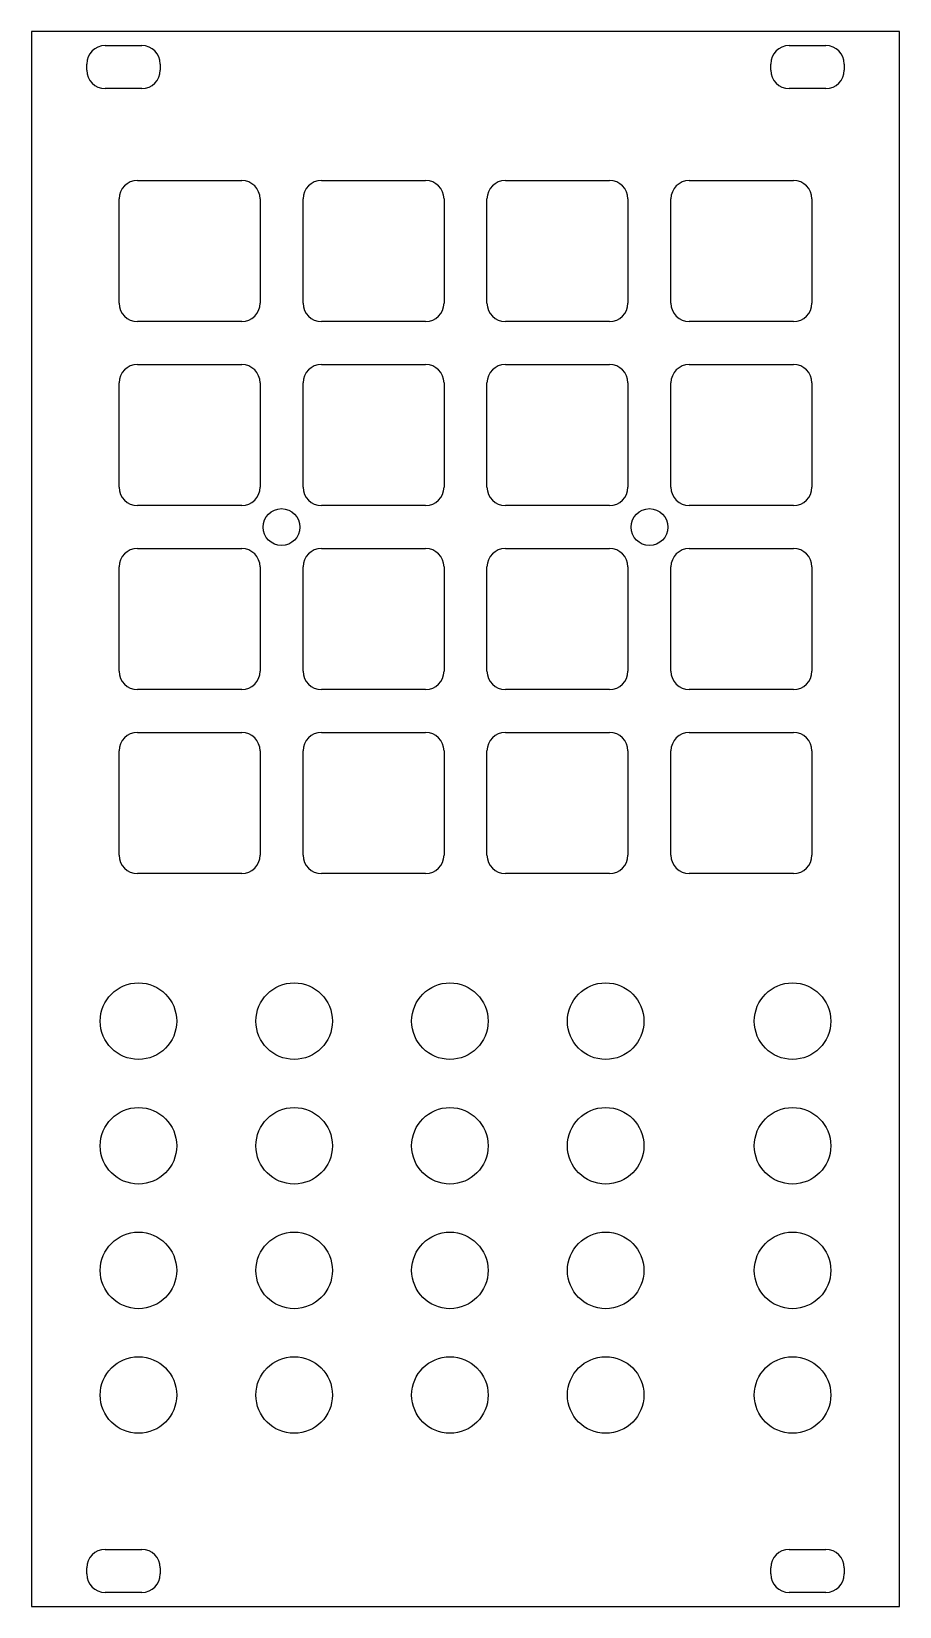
# Model space of a CAD drawing. Header units: millimetres. Extents: x 0 to 71, y 0 to 128.
import ezdxf

# ---------------------------------------------------------------- set-up
doc = ezdxf.new("R2010")
doc.units = ezdxf.units.MM
doc.layers.add('Kontur', color=7, linetype='CONTINUOUS')

msp = doc.modelspace()

# ---------------------------------------------------------------- linework, layer by layer
at = {"layer": 'Kontur', "color": 7, "linetype": 'CONTINUOUS'}
for p, q in [((70.78, 128.4), (0, 128.4)), ((0, 128.4), (0, 128.4)), ((0, 128.4), (0, 0)), ((70.78, 0), (70.78, 128.4)), ((70.78, 128.4), (70.78, 128.4)), ((6, 127.25), (9, 127.25)), ((61.78, 127.25), (64.78, 127.25)), ((4.5, 125.25), (4.5, 125.75)), ((10.5, 125.75), (10.5, 125.25)), ((60.28, 125.25), (60.28, 125.75)), ((66.28, 125.75), (66.28, 125.25)), ((9, 123.75), (6, 123.75)), ((64.78, 123.75), (61.78, 123.75)), ((8.64, 116.25), (17.14, 116.25)), ((23.64, 116.25), (32.14, 116.25)), ((38.64, 116.25), (47.14, 116.25)), ((53.64, 116.25), (62.14, 116.25)), ((7.14, 106.25), (7.14, 114.75)), ((18.64, 114.75), (18.64, 106.25)), ((22.14, 106.25), (22.14, 114.75)), ((33.64, 114.75), (33.64, 106.25)), ((37.14, 106.25), (37.14, 114.75)), ((48.64, 114.75), (48.64, 106.25)), ((52.14, 106.25), (52.14, 114.75)), ((63.64, 114.75), (63.64, 106.25)), ((17.14, 104.75), (8.64, 104.75)), ((32.14, 104.75), (23.64, 104.75)), ((47.14, 104.75), (38.64, 104.75)), ((62.14, 104.75), (53.64, 104.75)), ((8.64, 101.25), (17.14, 101.25)), ((23.64, 101.25), (32.14, 101.25)), ((38.64, 101.25), (47.14, 101.25)), ((53.64, 101.25), (62.14, 101.25)), ((7.14, 91.25), (7.14, 99.75)), ((18.64, 99.75), (18.64, 91.25)), ((22.14, 91.25), (22.14, 99.75)), ((33.64, 99.75), (33.64, 91.25)), ((37.14, 91.25), (37.14, 99.75)), ((48.64, 99.75), (48.64, 91.25)), ((52.14, 91.25), (52.14, 99.75)), ((63.64, 99.75), (63.64, 91.25)), ((17.14, 89.75), (8.64, 89.75)), ((32.14, 89.75), (23.64, 89.75)), ((47.14, 89.75), (38.64, 89.75)), ((62.14, 89.75), (53.64, 89.75)), ((8.64, 86.25), (17.14, 86.25)), ((23.64, 86.25), (32.14, 86.25)), ((38.64, 86.25), (47.14, 86.25)), ((53.64, 86.25), (62.14, 86.25)), ((7.14, 76.25), (7.14, 84.75)), ((18.64, 84.75), (18.64, 76.25)), ((22.14, 76.25), (22.14, 84.75)), ((33.64, 84.75), (33.64, 76.25)), ((37.14, 76.25), (37.14, 84.75)), ((48.64, 84.75), (48.64, 76.25)), ((52.14, 76.25), (52.14, 84.75)), ((63.64, 84.75), (63.64, 76.25)), ((17.14, 74.75), (8.64, 74.75)), ((32.14, 74.75), (23.64, 74.75)), ((47.14, 74.75), (38.64, 74.75)), ((62.14, 74.75), (53.64, 74.75)), ((8.64, 71.25), (17.14, 71.25)), ((23.64, 71.25), (32.14, 71.25)), ((38.64, 71.25), (47.14, 71.25)), ((53.64, 71.25), (62.14, 71.25)), ((7.14, 61.25), (7.14, 69.75)), ((18.64, 69.75), (18.64, 61.25)), ((22.14, 61.25), (22.14, 69.75)), ((33.64, 69.75), (33.64, 61.25)), ((37.14, 61.25), (37.14, 69.75)), ((48.64, 69.75), (48.64, 61.25)), ((52.14, 61.25), (52.14, 69.75)), ((63.64, 69.75), (63.64, 61.25)), ((17.14, 59.75), (8.64, 59.75)), ((32.14, 59.75), (23.64, 59.75)), ((47.14, 59.75), (38.64, 59.75)), ((62.14, 59.75), (53.64, 59.75)), ((6, 4.65), (9, 4.65)), ((61.78, 4.65), (64.78, 4.65)), ((4.5, 2.65), (4.5, 3.15)), ((10.5, 3.15), (10.5, 2.65)), ((60.28, 2.65), (60.28, 3.15)), ((66.28, 3.15), (66.28, 2.65)), ((0, 0), (0, 0)), ((0, 0), (70.78, 0)), ((9, 1.15), (6, 1.15)), ((64.78, 1.15), (61.78, 1.15)), ((70.78, 0), (70.78, 0))]:
    msp.add_line(p, q, dxfattribs=at)
for centre, radius in [((20.39, 88), 1.5), ((50.39, 88), 1.5), ((8.72, 47.72), 3.12), ((21.42, 47.72), 3.12), ((34.12, 47.72), 3.12), ((46.82, 47.72), 3.12), ((62.06, 47.72), 3.12), ((8.72, 37.56), 3.12), ((21.42, 37.56), 3.12), ((34.12, 37.56), 3.12), ((46.82, 37.56), 3.12), ((62.06, 37.56), 3.12), ((8.72, 27.4), 3.12), ((21.42, 27.4), 3.12), ((34.12, 27.4), 3.12), ((46.82, 27.4), 3.12), ((62.06, 27.4), 3.12), ((8.72, 17.24), 3.12), ((21.42, 17.24), 3.12), ((34.12, 17.24), 3.12), ((46.82, 17.24), 3.12), ((62.06, 17.24), 3.12)]:
    msp.add_circle(centre, radius, dxfattribs=at)
for centre, start, end in [((6, 125.75), 450, 180), ((9, 125.75), 360, 90), ((61.78, 125.75), 450, 180), ((64.78, 125.75), 360, 90), ((6, 125.25), 180, -90), ((9, 125.25), 270, 0), ((61.78, 125.25), 180, -90), ((64.78, 125.25), 270, 0), ((8.64, 114.75), 450, 180), ((17.14, 114.75), 360, 90), ((23.64, 114.75), 450, 180), ((32.14, 114.75), 360, 90), ((38.64, 114.75), 450, 180), ((47.14, 114.75), 360, 90), ((53.64, 114.75), 450, 180), ((62.14, 114.75), 360, 90), ((8.64, 106.25), 180, -90), ((17.14, 106.25), 270, 0), ((23.64, 106.25), 180, -90), ((32.14, 106.25), 270, 0), ((38.64, 106.25), 180, -90), ((47.14, 106.25), 270, 0), ((53.64, 106.25), 180, -90), ((62.14, 106.25), 270, 0), ((8.64, 99.75), 450, 180), ((17.14, 99.75), 360, 90), ((23.64, 99.75), 450, 180), ((32.14, 99.75), 360, 90), ((38.64, 99.75), 450, 180), ((47.14, 99.75), 360, 90), ((53.64, 99.75), 450, 180), ((62.14, 99.75), 360, 90), ((8.64, 91.25), 180, -90), ((17.14, 91.25), 270, 0), ((23.64, 91.25), 180, -90), ((32.14, 91.25), 270, 0), ((38.64, 91.25), 180, -90), ((47.14, 91.25), 270, 0), ((53.64, 91.25), 180, -90), ((62.14, 91.25), 270, 0), ((8.64, 84.75), 450, 180), ((17.14, 84.75), 360, 90), ((23.64, 84.75), 450, 180), ((32.14, 84.75), 360, 90), ((38.64, 84.75), 450, 180), ((47.14, 84.75), 360, 90), ((53.64, 84.75), 450, 180), ((62.14, 84.75), 360, 90), ((8.64, 76.25), 180, -90), ((17.14, 76.25), 270, 0), ((23.64, 76.25), 180, -90), ((32.14, 76.25), 270, 0), ((38.64, 76.25), 180, -90), ((47.14, 76.25), 270, 0), ((53.64, 76.25), 180, -90), ((62.14, 76.25), 270, 0), ((8.64, 69.75), 450, 180), ((17.14, 69.75), 360, 90), ((23.64, 69.75), 450, 180), ((32.14, 69.75), 360, 90), ((38.64, 69.75), 450, 180), ((47.14, 69.75), 360, 90), ((53.64, 69.75), 450, 180), ((62.14, 69.75), 360, 90), ((8.64, 61.25), 180, -90), ((17.14, 61.25), 270, 0), ((23.64, 61.25), 180, -90), ((32.14, 61.25), 270, 0), ((38.64, 61.25), 180, -90), ((47.14, 61.25), 270, 0), ((53.64, 61.25), 180, -90), ((62.14, 61.25), 270, 0), ((6, 3.15), 450, 180), ((9, 3.15), 360, 90), ((61.78, 3.15), 450, 180), ((64.78, 3.15), 360, 90), ((6, 2.65), 180, -90), ((9, 2.65), 270, 0), ((61.78, 2.65), 180, -90), ((64.78, 2.65), 270, 0)]:
    msp.add_arc(centre, 1.5, start, end, dxfattribs=at)

doc.saveas('drawing.dxf')
